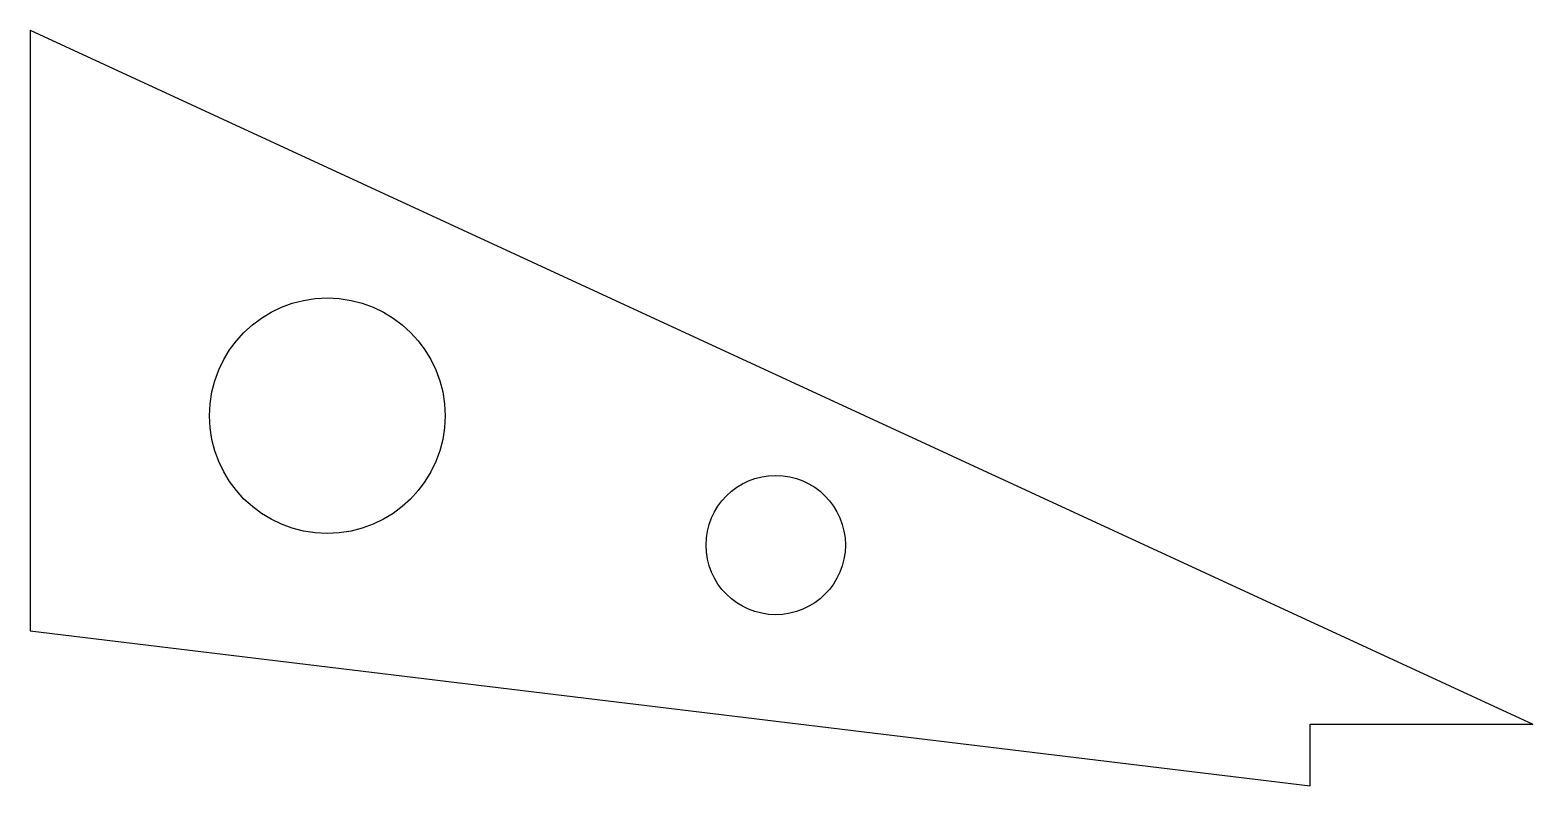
# Model space of a CAD drawing. Header units: inches. Extents: x 18.4 to 66.9, y 11 to 35.4.
import ezdxf

# ---------------------------------------------------------------- set-up
doc = ezdxf.new("R2010")
doc.units = ezdxf.units.IN
doc.header["$MEASUREMENT"] = 0
doc.layers.add('2mm轻木', color=150, linetype='Continuous')
doc.layers.add('LAYER01', color=7, linetype='Continuous')

msp = doc.modelspace()

# ---------------------------------------------------------------- linework, layer by layer
at = {"layer": '2mm轻木'}
for centre, radius in [((27.979, 22.907), 3.804), ((42.46, 18.73), 2.25)]:
    msp.add_circle(centre, radius, dxfattribs=at)
at = {"layer": 'LAYER01'}
for p, q in [((18.381, 35.363), (18.381, 15.96)), ((18.381, 35.363), (66.913, 12.95)), ((18.381, 15.96), (59.723, 10.95)), ((59.723, 12.95), (66.913, 12.95)), ((59.723, 10.95), (59.723, 12.95))]:
    msp.add_line(p, q, dxfattribs=at)

doc.saveas('drawing.dxf')
